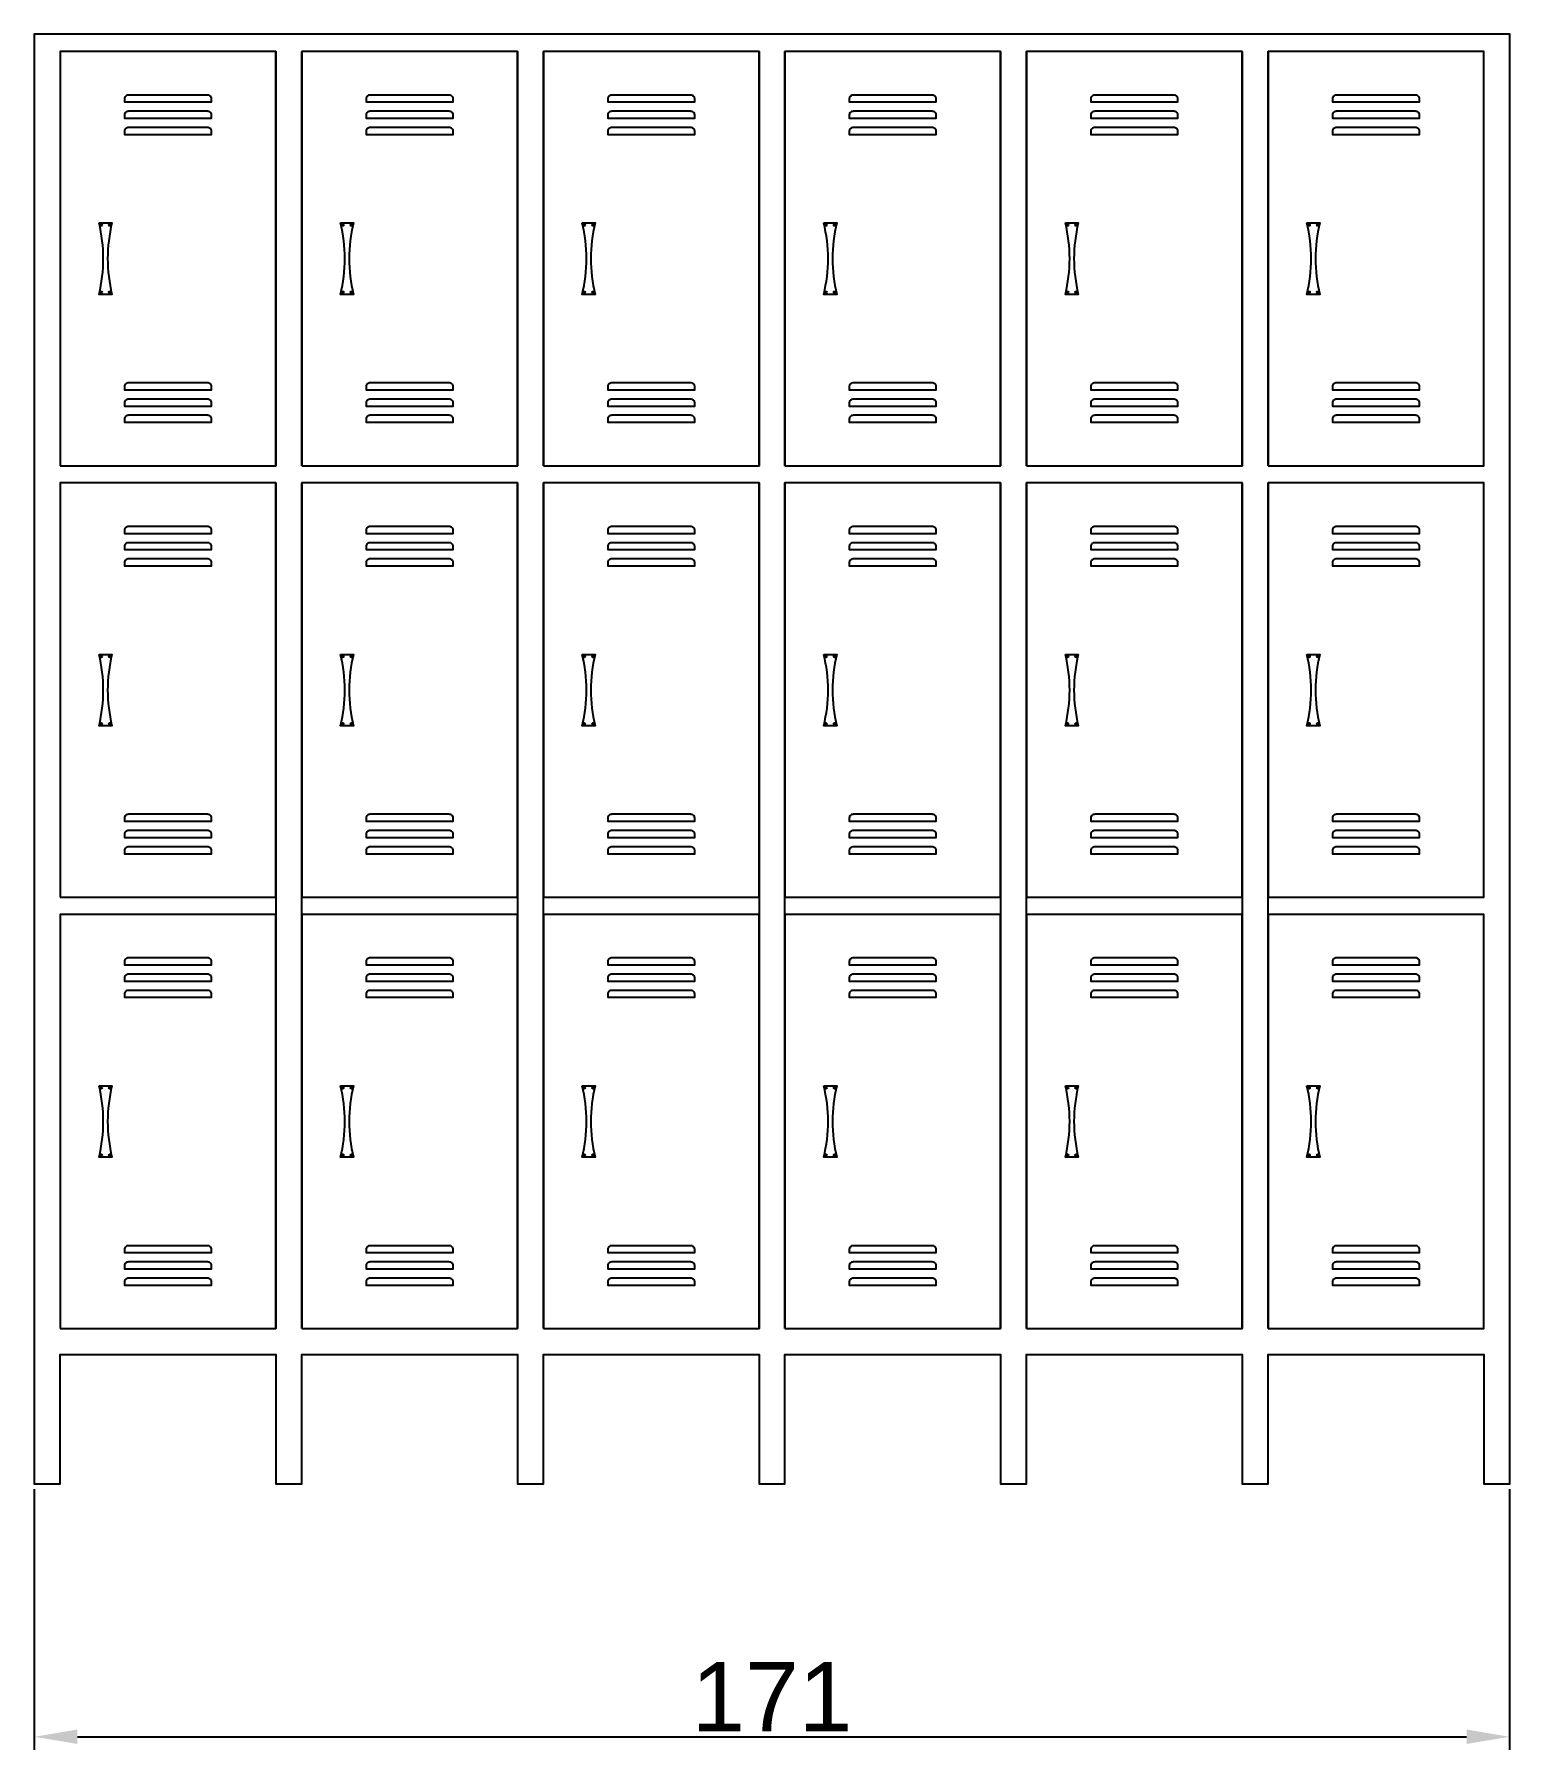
# Model space of a CAD drawing. Header units: millimetres. Extents: x 6614975 to 6624097, y 8742145 to 8746891.
# Drawn here: x 6617430.2 to 6617601.2, y 8742855.1 to 8743053.9 of the extents above; entities that cross this region are included whole.
import ezdxf

# ---------------------------------------------------------------- set-up
doc = ezdxf.new("R2010")
doc.units = ezdxf.units.MM
doc.styles.get("Standard").update_dxf_attribs({"font": 'arial.ttf'})
doc.dimstyles.new('ISO-25', dxfattribs={"dimtxt": 8, "dimasz": 5, "dimexe": 1.5, "dimexo": 0.625, "dimtad": 1, "dimtxsty": 'Standard', "dimcen": 2.5, "dimclrd": 1, "dimclre": 1, "dimclrt": 143, "dimadec": 0, "dimazin": 0, "dimtfac": 1, "dimtmove": 0, "dimatfit": 3, "dimfxl": 1, "dimarcsym": 0})

# ---------------------------------------------------------------- blocks, each defined once
blk = doc.blocks.new('*D146')
at = {"color": 1, "lineweight": -2, "transparency": 16777216}
for p, q in [((6617430.21, 8742885.23), (6617430.21, 8742855.05)), ((6617601.21, 8742885.23), (6617601.21, 8742855.05))]:
    blk.add_line(p, q, dxfattribs=at)
at = {"color": 1, "linetype": 'Continuous', "lineweight": -2, "transparency": 16777216}
blk.add_line((6617435.21, 8742856.55), (6617596.21, 8742856.55), dxfattribs=at)
at = {"color": 1, "transparency": 16777216}
for points in [[(6617435.21, 8742857.39), (6617435.21, 8742855.72), (6617430.21, 8742856.55)], [(6617596.21, 8742857.39), (6617596.21, 8742855.72), (6617601.21, 8742856.55)]]:
    blk.add_solid(points, dxfattribs=at)
at = {"layer": 'Defpoints', "color": 0, "transparency": 16777216}
for p in [(6617430.21, 8742885.86), (6617601.21, 8742885.86), (6617601.21, 8742856.55)]:
    blk.add_point(p, dxfattribs=at)
at = {"color": 143, "transparency": 16777216, "insert": (6617515.71, 8742861.2), "char_height": 8, "attachment_point": 5}
blk.add_mtext('171', dxfattribs=at)

msp = doc.modelspace()

# ---------------------------------------------------------------- linework, layer by layer
for p, q in [((6617437.864, 8743031.75), (6617438.064, 8743031.75)), ((6617437.964, 8743031.85), (6617437.964, 8743031.65)), ((6617438.864, 8743031.75), (6617439.064, 8743031.75)), ((6617438.964, 8743031.85), (6617438.964, 8743031.65)), ((6617465.864, 8743031.75), (6617466.064, 8743031.75)), ((6617465.964, 8743031.85), (6617465.964, 8743031.65)), ((6617466.864, 8743031.75), (6617467.064, 8743031.75)), ((6617466.964, 8743031.85), (6617466.964, 8743031.65)), ((6617493.864, 8743031.75), (6617494.064, 8743031.75)), ((6617493.964, 8743031.85), (6617493.964, 8743031.65)), ((6617494.864, 8743031.75), (6617495.064, 8743031.75)), ((6617494.964, 8743031.85), (6617494.964, 8743031.65)), ((6617521.864, 8743031.75), (6617522.064, 8743031.75)), ((6617521.964, 8743031.85), (6617521.964, 8743031.65)), ((6617522.864, 8743031.75), (6617523.064, 8743031.75)), ((6617522.964, 8743031.85), (6617522.964, 8743031.65)), ((6617549.864, 8743031.75), (6617550.064, 8743031.75)), ((6617549.964, 8743031.85), (6617549.964, 8743031.65)), ((6617550.864, 8743031.75), (6617551.064, 8743031.75)), ((6617550.964, 8743031.85), (6617550.964, 8743031.65)), ((6617577.864, 8743031.75), (6617578.064, 8743031.75)), ((6617577.964, 8743031.85), (6617577.964, 8743031.65)), ((6617578.864, 8743031.75), (6617579.064, 8743031.75)), ((6617578.964, 8743031.85), (6617578.964, 8743031.65)), ((6617437.864, 8743023.968), (6617438.064, 8743023.968)), ((6617437.964, 8743024.068), (6617437.964, 8743023.868)), ((6617438.864, 8743023.968), (6617439.064, 8743023.968)), ((6617438.964, 8743024.068), (6617438.964, 8743023.868)), ((6617465.864, 8743023.968), (6617466.064, 8743023.968)), ((6617465.964, 8743024.068), (6617465.964, 8743023.868)), ((6617466.864, 8743023.968), (6617467.064, 8743023.968)), ((6617466.964, 8743024.068), (6617466.964, 8743023.868)), ((6617493.864, 8743023.968), (6617494.064, 8743023.968)), ((6617493.964, 8743024.068), (6617493.964, 8743023.868)), ((6617494.864, 8743023.968), (6617495.064, 8743023.968)), ((6617494.964, 8743024.068), (6617494.964, 8743023.868)), ((6617521.864, 8743023.968), (6617522.064, 8743023.968)), ((6617521.964, 8743024.068), (6617521.964, 8743023.868)), ((6617522.864, 8743023.968), (6617523.064, 8743023.968)), ((6617522.964, 8743024.068), (6617522.964, 8743023.868)), ((6617549.864, 8743023.968), (6617550.064, 8743023.968)), ((6617549.964, 8743024.068), (6617549.964, 8743023.868)), ((6617550.864, 8743023.968), (6617551.064, 8743023.968)), ((6617550.964, 8743024.068), (6617550.964, 8743023.868)), ((6617577.864, 8743023.968), (6617578.064, 8743023.968)), ((6617577.964, 8743024.068), (6617577.964, 8743023.868)), ((6617578.864, 8743023.968), (6617579.064, 8743023.968)), ((6617578.964, 8743024.068), (6617578.964, 8743023.868)), ((6617437.864, 8742981.75), (6617438.064, 8742981.75)), ((6617437.964, 8742981.85), (6617437.964, 8742981.65)), ((6617438.864, 8742981.75), (6617439.064, 8742981.75)), ((6617438.964, 8742981.85), (6617438.964, 8742981.65)), ((6617465.864, 8742981.75), (6617466.064, 8742981.75)), ((6617465.964, 8742981.85), (6617465.964, 8742981.65)), ((6617466.864, 8742981.75), (6617467.064, 8742981.75)), ((6617466.964, 8742981.85), (6617466.964, 8742981.65)), ((6617493.864, 8742981.75), (6617494.064, 8742981.75)), ((6617493.964, 8742981.85), (6617493.964, 8742981.65)), ((6617494.864, 8742981.75), (6617495.064, 8742981.75)), ((6617494.964, 8742981.85), (6617494.964, 8742981.65)), ((6617521.864, 8742981.75), (6617522.064, 8742981.75)), ((6617521.964, 8742981.85), (6617521.964, 8742981.65)), ((6617522.864, 8742981.75), (6617523.064, 8742981.75)), ((6617522.964, 8742981.85), (6617522.964, 8742981.65)), ((6617549.864, 8742981.75), (6617550.064, 8742981.75)), ((6617549.964, 8742981.85), (6617549.964, 8742981.65)), ((6617550.864, 8742981.75), (6617551.064, 8742981.75)), ((6617550.964, 8742981.85), (6617550.964, 8742981.65)), ((6617577.864, 8742981.75), (6617578.064, 8742981.75)), ((6617577.964, 8742981.85), (6617577.964, 8742981.65)), ((6617578.864, 8742981.75), (6617579.064, 8742981.75)), ((6617578.964, 8742981.85), (6617578.964, 8742981.65)), ((6617437.864, 8742973.968), (6617438.064, 8742973.968)), ((6617437.964, 8742974.068), (6617437.964, 8742973.868)), ((6617438.864, 8742973.968), (6617439.064, 8742973.968)), ((6617438.964, 8742974.068), (6617438.964, 8742973.868)), ((6617465.864, 8742973.968), (6617466.064, 8742973.968)), ((6617465.964, 8742974.068), (6617465.964, 8742973.868)), ((6617466.864, 8742973.968), (6617467.064, 8742973.968)), ((6617466.964, 8742974.068), (6617466.964, 8742973.868)), ((6617493.864, 8742973.968), (6617494.064, 8742973.968)), ((6617493.964, 8742974.068), (6617493.964, 8742973.868)), ((6617494.864, 8742973.968), (6617495.064, 8742973.968)), ((6617494.964, 8742974.068), (6617494.964, 8742973.868)), ((6617521.864, 8742973.968), (6617522.064, 8742973.968)), ((6617521.964, 8742974.068), (6617521.964, 8742973.868)), ((6617522.864, 8742973.968), (6617523.064, 8742973.968)), ((6617522.964, 8742974.068), (6617522.964, 8742973.868)), ((6617549.864, 8742973.968), (6617550.064, 8742973.968)), ((6617549.964, 8742974.068), (6617549.964, 8742973.868)), ((6617550.864, 8742973.968), (6617551.064, 8742973.968)), ((6617550.964, 8742974.068), (6617550.964, 8742973.868)), ((6617577.864, 8742973.968), (6617578.064, 8742973.968)), ((6617577.964, 8742974.068), (6617577.964, 8742973.868)), ((6617578.864, 8742973.968), (6617579.064, 8742973.968)), ((6617578.964, 8742974.068), (6617578.964, 8742973.868)), ((6617437.864, 8742931.75), (6617438.064, 8742931.75)), ((6617437.964, 8742931.85), (6617437.964, 8742931.65)), ((6617438.864, 8742931.75), (6617439.064, 8742931.75)), ((6617438.964, 8742931.85), (6617438.964, 8742931.65)), ((6617465.864, 8742931.75), (6617466.064, 8742931.75)), ((6617465.964, 8742931.85), (6617465.964, 8742931.65)), ((6617466.864, 8742931.75), (6617467.064, 8742931.75)), ((6617466.964, 8742931.85), (6617466.964, 8742931.65)), ((6617493.864, 8742931.75), (6617494.064, 8742931.75)), ((6617493.964, 8742931.85), (6617493.964, 8742931.65)), ((6617494.864, 8742931.75), (6617495.064, 8742931.75)), ((6617494.964, 8742931.85), (6617494.964, 8742931.65)), ((6617521.864, 8742931.75), (6617522.064, 8742931.75)), ((6617521.964, 8742931.85), (6617521.964, 8742931.65)), ((6617522.864, 8742931.75), (6617523.064, 8742931.75)), ((6617522.964, 8742931.85), (6617522.964, 8742931.65)), ((6617549.864, 8742931.75), (6617550.064, 8742931.75)), ((6617549.964, 8742931.85), (6617549.964, 8742931.65)), ((6617550.864, 8742931.75), (6617551.064, 8742931.75)), ((6617550.964, 8742931.85), (6617550.964, 8742931.65)), ((6617577.864, 8742931.75), (6617578.064, 8742931.75)), ((6617577.964, 8742931.85), (6617577.964, 8742931.65)), ((6617578.864, 8742931.75), (6617579.064, 8742931.75)), ((6617578.964, 8742931.85), (6617578.964, 8742931.65)), ((6617437.864, 8742923.968), (6617438.064, 8742923.968)), ((6617437.964, 8742924.068), (6617437.964, 8742923.868)), ((6617438.864, 8742923.968), (6617439.064, 8742923.968)), ((6617438.964, 8742924.068), (6617438.964, 8742923.868)), ((6617465.864, 8742923.968), (6617466.064, 8742923.968)), ((6617465.964, 8742924.068), (6617465.964, 8742923.868)), ((6617466.864, 8742923.968), (6617467.064, 8742923.968)), ((6617466.964, 8742924.068), (6617466.964, 8742923.868)), ((6617493.864, 8742923.968), (6617494.064, 8742923.968)), ((6617493.964, 8742924.068), (6617493.964, 8742923.868)), ((6617494.864, 8742923.968), (6617495.064, 8742923.968)), ((6617494.964, 8742924.068), (6617494.964, 8742923.868)), ((6617521.864, 8742923.968), (6617522.064, 8742923.968)), ((6617521.964, 8742924.068), (6617521.964, 8742923.868)), ((6617522.864, 8742923.968), (6617523.064, 8742923.968)), ((6617522.964, 8742924.068), (6617522.964, 8742923.868)), ((6617549.864, 8742923.968), (6617550.064, 8742923.968)), ((6617549.964, 8742924.068), (6617549.964, 8742923.868)), ((6617550.864, 8742923.968), (6617551.064, 8742923.968)), ((6617550.964, 8742924.068), (6617550.964, 8742923.868)), ((6617577.864, 8742923.968), (6617578.064, 8742923.968)), ((6617577.964, 8742924.068), (6617577.964, 8742923.868)), ((6617578.864, 8742923.968), (6617579.064, 8742923.968)), ((6617578.964, 8742924.068), (6617578.964, 8742923.868))]:
    msp.add_line(p, q)
for points in [[(6617461.213, 8743053.859), (6617430.213, 8743053.859), (6617430.213, 8742885.859), (6617433.213, 8742885.859), (6617433.213, 8742900.859), (6617458.213, 8742900.859), (6617458.213, 8742885.859), (6617461.213, 8742885.859), (6617461.213, 8742900.859)], [(6617489.213, 8743053.859), (6617458.213, 8743053.859)], [(6617517.213, 8743053.859), (6617486.213, 8743053.859)], [(6617545.213, 8743053.859), (6617514.213, 8743053.859)], [(6617573.213, 8743053.859), (6617542.213, 8743053.859)], [(6617570.213, 8742900.859), (6617570.213, 8742885.859), (6617573.213, 8742885.859), (6617573.213, 8742900.859), (6617598.213, 8742900.859), (6617598.213, 8742885.859), (6617601.213, 8742885.859), (6617601.213, 8743053.859), (6617570.213, 8743053.859)], [(6617458.213, 8743051.859), (6617458.213, 8743003.859)], [(6617461.213, 8743003.859), (6617461.213, 8743051.859)], [(6617486.213, 8743051.859), (6617486.213, 8743003.859)], [(6617489.213, 8743003.859), (6617489.213, 8743051.859)], [(6617514.213, 8743051.859), (6617514.213, 8743003.859)], [(6617517.213, 8743003.859), (6617517.213, 8743051.859)], [(6617542.213, 8743051.859), (6617542.213, 8743003.859)], [(6617545.213, 8743003.859), (6617545.213, 8743051.859)], [(6617570.213, 8743051.859), (6617570.213, 8743003.859)], [(6617573.213, 8743003.859), (6617573.213, 8743051.859)], [(6617458.213, 8743001.859), (6617458.213, 8742903.859)], [(6617461.213, 8742903.859), (6617461.213, 8743001.859)], [(6617486.213, 8743001.859), (6617486.213, 8742903.859)], [(6617489.213, 8742903.859), (6617489.213, 8743001.859)], [(6617514.213, 8743001.859), (6617514.213, 8742903.859)], [(6617517.213, 8742903.859), (6617517.213, 8743001.859)], [(6617542.213, 8743001.859), (6617542.213, 8742903.859)], [(6617545.213, 8742903.859), (6617545.213, 8743001.859)], [(6617570.213, 8743001.859), (6617570.213, 8742903.859)], [(6617573.213, 8742903.859), (6617573.213, 8743001.859)], [(6617458.213, 8742900.859), (6617458.213, 8742885.859), (6617461.213, 8742885.859), (6617461.213, 8742900.859), (6617486.213, 8742900.859), (6617486.213, 8742885.859), (6617489.213, 8742885.859), (6617489.213, 8742900.859)], [(6617486.213, 8742900.859), (6617486.213, 8742885.859), (6617489.213, 8742885.859), (6617489.213, 8742900.859), (6617514.213, 8742900.859), (6617514.213, 8742885.859), (6617517.213, 8742885.859), (6617517.213, 8742900.859)], [(6617514.213, 8742900.859), (6617514.213, 8742885.859), (6617517.213, 8742885.859), (6617517.213, 8742900.859), (6617542.213, 8742900.859), (6617542.213, 8742885.859), (6617545.213, 8742885.859), (6617545.213, 8742900.859)], [(6617542.213, 8742900.859), (6617542.213, 8742885.859), (6617545.213, 8742885.859), (6617545.213, 8742900.859), (6617570.213, 8742900.859), (6617570.213, 8742885.859), (6617573.213, 8742885.859), (6617573.213, 8742900.859)]]:
    msp.add_lwpolyline(points)
for points in [[(6617433.213, 8743003.859), (6617458.213, 8743003.859), (6617458.213, 8743051.859), (6617433.213, 8743051.859)], [(6617461.213, 8743003.859), (6617486.213, 8743003.859), (6617486.213, 8743051.859), (6617461.213, 8743051.859)], [(6617489.213, 8743003.859), (6617514.213, 8743003.859), (6617514.213, 8743051.859), (6617489.213, 8743051.859)], [(6617517.213, 8743003.859), (6617542.213, 8743003.859), (6617542.213, 8743051.859), (6617517.213, 8743051.859)], [(6617545.213, 8743003.859), (6617570.213, 8743003.859), (6617570.213, 8743051.859), (6617545.213, 8743051.859)], [(6617573.213, 8743003.859), (6617598.213, 8743003.859), (6617598.213, 8743051.859), (6617573.213, 8743051.859)], [(6617433.213, 8742953.859), (6617458.213, 8742953.859), (6617458.213, 8743001.859), (6617433.213, 8743001.859)], [(6617461.213, 8742953.859), (6617486.213, 8742953.859), (6617486.213, 8743001.859), (6617461.213, 8743001.859)], [(6617489.213, 8742953.859), (6617514.213, 8742953.859), (6617514.213, 8743001.859), (6617489.213, 8743001.859)], [(6617517.213, 8742953.859), (6617542.213, 8742953.859), (6617542.213, 8743001.859), (6617517.213, 8743001.859)], [(6617545.213, 8742953.859), (6617570.213, 8742953.859), (6617570.213, 8743001.859), (6617545.213, 8743001.859)], [(6617573.213, 8742953.859), (6617598.213, 8742953.859), (6617598.213, 8743001.859), (6617573.213, 8743001.859)], [(6617433.213, 8742903.859), (6617458.213, 8742903.859), (6617458.213, 8742951.859), (6617433.213, 8742951.859)], [(6617461.213, 8742903.859), (6617486.213, 8742903.859), (6617486.213, 8742951.859), (6617461.213, 8742951.859)], [(6617489.213, 8742903.859), (6617514.213, 8742903.859), (6617514.213, 8742951.859), (6617489.213, 8742951.859)], [(6617517.213, 8742903.859), (6617542.213, 8742903.859), (6617542.213, 8742951.859), (6617517.213, 8742951.859)], [(6617545.213, 8742903.859), (6617570.213, 8742903.859), (6617570.213, 8742951.859), (6617545.213, 8742951.859)], [(6617573.213, 8742903.859), (6617598.213, 8742903.859), (6617598.213, 8742951.859), (6617573.213, 8742951.859)]]:
    msp.add_lwpolyline(points, close=True)
for points in [[(6617450.713, 8743046.419), (6617450.713, 8743045.978), (6617440.713, 8743045.978), (6617440.713, 8743046.419, -0.4142136), (6617441.154, 8743046.859), (6617450.273, 8743046.859, -0.4142136)], [(6617450.713, 8743044.538), (6617450.713, 8743044.097), (6617440.713, 8743044.097), (6617440.713, 8743044.538, -0.4142136), (6617441.154, 8743044.978), (6617450.273, 8743044.978, -0.4142136)], [(6617478.713, 8743046.419), (6617478.713, 8743045.978), (6617468.713, 8743045.978), (6617468.713, 8743046.419, -0.4142136), (6617469.154, 8743046.859), (6617478.273, 8743046.859, -0.4142136)], [(6617478.713, 8743044.538), (6617478.713, 8743044.097), (6617468.713, 8743044.097), (6617468.713, 8743044.538, -0.4142136), (6617469.154, 8743044.978), (6617478.273, 8743044.978, -0.4142136)], [(6617506.713, 8743046.419), (6617506.713, 8743045.978), (6617496.713, 8743045.978), (6617496.713, 8743046.419, -0.4142136), (6617497.154, 8743046.859), (6617506.273, 8743046.859, -0.4142136)], [(6617506.713, 8743044.538), (6617506.713, 8743044.097), (6617496.713, 8743044.097), (6617496.713, 8743044.538, -0.4142136), (6617497.154, 8743044.978), (6617506.273, 8743044.978, -0.4142136)], [(6617534.713, 8743046.419), (6617534.713, 8743045.978), (6617524.713, 8743045.978), (6617524.713, 8743046.419, -0.4142136), (6617525.154, 8743046.859), (6617534.273, 8743046.859, -0.4142136)], [(6617534.713, 8743044.538), (6617534.713, 8743044.097), (6617524.713, 8743044.097), (6617524.713, 8743044.538, -0.4142136), (6617525.154, 8743044.978), (6617534.273, 8743044.978, -0.4142136)], [(6617562.713, 8743046.419), (6617562.713, 8743045.978), (6617552.713, 8743045.978), (6617552.713, 8743046.419, -0.4142136), (6617553.154, 8743046.859), (6617562.273, 8743046.859, -0.4142136)], [(6617562.713, 8743044.538), (6617562.713, 8743044.097), (6617552.713, 8743044.097), (6617552.713, 8743044.538, -0.4142136), (6617553.154, 8743044.978), (6617562.273, 8743044.978, -0.4142136)], [(6617590.713, 8743046.419), (6617590.713, 8743045.978), (6617580.713, 8743045.978), (6617580.713, 8743046.419, -0.4142136), (6617581.154, 8743046.859), (6617590.273, 8743046.859, -0.4142136)], [(6617590.713, 8743044.538), (6617590.713, 8743044.097), (6617580.713, 8743044.097), (6617580.713, 8743044.538, -0.4142136), (6617581.154, 8743044.978), (6617590.273, 8743044.978, -0.4142136)], [(6617450.713, 8743042.657), (6617450.713, 8743042.216), (6617440.713, 8743042.216), (6617440.713, 8743042.657, -0.4142136), (6617441.154, 8743043.097), (6617450.273, 8743043.097, -0.4142136)], [(6617478.713, 8743042.657), (6617478.713, 8743042.216), (6617468.713, 8743042.216), (6617468.713, 8743042.657, -0.4142136), (6617469.154, 8743043.097), (6617478.273, 8743043.097, -0.4142136)], [(6617506.713, 8743042.657), (6617506.713, 8743042.216), (6617496.713, 8743042.216), (6617496.713, 8743042.657, -0.4142136), (6617497.154, 8743043.097), (6617506.273, 8743043.097, -0.4142136)], [(6617534.713, 8743042.657), (6617534.713, 8743042.216), (6617524.713, 8743042.216), (6617524.713, 8743042.657, -0.4142136), (6617525.154, 8743043.097), (6617534.273, 8743043.097, -0.4142136)], [(6617562.713, 8743042.657), (6617562.713, 8743042.216), (6617552.713, 8743042.216), (6617552.713, 8743042.657, -0.4142136), (6617553.154, 8743043.097), (6617562.273, 8743043.097, -0.4142136)], [(6617590.713, 8743042.657), (6617590.713, 8743042.216), (6617580.713, 8743042.216), (6617580.713, 8743042.657, -0.4142136), (6617581.154, 8743043.097), (6617590.273, 8743043.097, -0.4142136)], [(6617450.713, 8743013.062), (6617450.713, 8743012.621), (6617440.713, 8743012.621), (6617440.713, 8743013.062, -0.4142136), (6617441.154, 8743013.502), (6617450.273, 8743013.502, -0.4142136)], [(6617478.713, 8743013.062), (6617478.713, 8743012.621), (6617468.713, 8743012.621), (6617468.713, 8743013.062, -0.4142136), (6617469.154, 8743013.502), (6617478.273, 8743013.502, -0.4142136)], [(6617506.713, 8743013.062), (6617506.713, 8743012.621), (6617496.713, 8743012.621), (6617496.713, 8743013.062, -0.4142136), (6617497.154, 8743013.502), (6617506.273, 8743013.502, -0.4142136)], [(6617534.713, 8743013.062), (6617534.713, 8743012.621), (6617524.713, 8743012.621), (6617524.713, 8743013.062, -0.4142136), (6617525.154, 8743013.502), (6617534.273, 8743013.502, -0.4142136)], [(6617562.713, 8743013.062), (6617562.713, 8743012.621), (6617552.713, 8743012.621), (6617552.713, 8743013.062, -0.4142136), (6617553.154, 8743013.502), (6617562.273, 8743013.502, -0.4142136)], [(6617590.713, 8743013.062), (6617590.713, 8743012.621), (6617580.713, 8743012.621), (6617580.713, 8743013.062, -0.4142136), (6617581.154, 8743013.502), (6617590.273, 8743013.502, -0.4142136)], [(6617450.713, 8743011.181), (6617450.713, 8743010.74), (6617440.713, 8743010.74), (6617440.713, 8743011.181, -0.4142136), (6617441.154, 8743011.621), (6617450.273, 8743011.621, -0.4142136)], [(6617478.713, 8743011.181), (6617478.713, 8743010.74), (6617468.713, 8743010.74), (6617468.713, 8743011.181, -0.4142136), (6617469.154, 8743011.621), (6617478.273, 8743011.621, -0.4142136)], [(6617506.713, 8743011.181), (6617506.713, 8743010.74), (6617496.713, 8743010.74), (6617496.713, 8743011.181, -0.4142136), (6617497.154, 8743011.621), (6617506.273, 8743011.621, -0.4142136)], [(6617534.713, 8743011.181), (6617534.713, 8743010.74), (6617524.713, 8743010.74), (6617524.713, 8743011.181, -0.4142136), (6617525.154, 8743011.621), (6617534.273, 8743011.621, -0.4142136)], [(6617562.713, 8743011.181), (6617562.713, 8743010.74), (6617552.713, 8743010.74), (6617552.713, 8743011.181, -0.4142136), (6617553.154, 8743011.621), (6617562.273, 8743011.621, -0.4142136)], [(6617590.713, 8743011.181), (6617590.713, 8743010.74), (6617580.713, 8743010.74), (6617580.713, 8743011.181, -0.4142136), (6617581.154, 8743011.621), (6617590.273, 8743011.621, -0.4142136)], [(6617450.713, 8743009.3), (6617450.713, 8743008.859), (6617440.713, 8743008.859), (6617440.713, 8743009.3, -0.4142136), (6617441.154, 8743009.74), (6617450.273, 8743009.74, -0.4142136)], [(6617478.713, 8743009.3), (6617478.713, 8743008.859), (6617468.713, 8743008.859), (6617468.713, 8743009.3, -0.4142136), (6617469.154, 8743009.74), (6617478.273, 8743009.74, -0.4142136)], [(6617506.713, 8743009.3), (6617506.713, 8743008.859), (6617496.713, 8743008.859), (6617496.713, 8743009.3, -0.4142136), (6617497.154, 8743009.74), (6617506.273, 8743009.74, -0.4142136)], [(6617534.713, 8743009.3), (6617534.713, 8743008.859), (6617524.713, 8743008.859), (6617524.713, 8743009.3, -0.4142136), (6617525.154, 8743009.74), (6617534.273, 8743009.74, -0.4142136)], [(6617562.713, 8743009.3), (6617562.713, 8743008.859), (6617552.713, 8743008.859), (6617552.713, 8743009.3, -0.4142136), (6617553.154, 8743009.74), (6617562.273, 8743009.74, -0.4142136)], [(6617590.713, 8743009.3), (6617590.713, 8743008.859), (6617580.713, 8743008.859), (6617580.713, 8743009.3, -0.4142136), (6617581.154, 8743009.74), (6617590.273, 8743009.74, -0.4142136)], [(6617450.713, 8742996.419), (6617450.713, 8742995.978), (6617440.713, 8742995.978), (6617440.713, 8742996.419, -0.4142136), (6617441.154, 8742996.859), (6617450.273, 8742996.859, -0.4142136)], [(6617478.713, 8742996.419), (6617478.713, 8742995.978), (6617468.713, 8742995.978), (6617468.713, 8742996.419, -0.4142136), (6617469.154, 8742996.859), (6617478.273, 8742996.859, -0.4142136)], [(6617506.713, 8742996.419), (6617506.713, 8742995.978), (6617496.713, 8742995.978), (6617496.713, 8742996.419, -0.4142136), (6617497.154, 8742996.859), (6617506.273, 8742996.859, -0.4142136)], [(6617534.713, 8742996.419), (6617534.713, 8742995.978), (6617524.713, 8742995.978), (6617524.713, 8742996.419, -0.4142136), (6617525.154, 8742996.859), (6617534.273, 8742996.859, -0.4142136)], [(6617562.713, 8742996.419), (6617562.713, 8742995.978), (6617552.713, 8742995.978), (6617552.713, 8742996.419, -0.4142136), (6617553.154, 8742996.859), (6617562.273, 8742996.859, -0.4142136)], [(6617590.713, 8742996.419), (6617590.713, 8742995.978), (6617580.713, 8742995.978), (6617580.713, 8742996.419, -0.4142136), (6617581.154, 8742996.859), (6617590.273, 8742996.859, -0.4142136)], [(6617450.713, 8742994.538), (6617450.713, 8742994.097), (6617440.713, 8742994.097), (6617440.713, 8742994.538, -0.4142136), (6617441.154, 8742994.978), (6617450.273, 8742994.978, -0.4142136)], [(6617478.713, 8742994.538), (6617478.713, 8742994.097), (6617468.713, 8742994.097), (6617468.713, 8742994.538, -0.4142136), (6617469.154, 8742994.978), (6617478.273, 8742994.978, -0.4142136)], [(6617506.713, 8742994.538), (6617506.713, 8742994.097), (6617496.713, 8742994.097), (6617496.713, 8742994.538, -0.4142136), (6617497.154, 8742994.978), (6617506.273, 8742994.978, -0.4142136)], [(6617534.713, 8742994.538), (6617534.713, 8742994.097), (6617524.713, 8742994.097), (6617524.713, 8742994.538, -0.4142136), (6617525.154, 8742994.978), (6617534.273, 8742994.978, -0.4142136)], [(6617562.713, 8742994.538), (6617562.713, 8742994.097), (6617552.713, 8742994.097), (6617552.713, 8742994.538, -0.4142136), (6617553.154, 8742994.978), (6617562.273, 8742994.978, -0.4142136)], [(6617590.713, 8742994.538), (6617590.713, 8742994.097), (6617580.713, 8742994.097), (6617580.713, 8742994.538, -0.4142136), (6617581.154, 8742994.978), (6617590.273, 8742994.978, -0.4142136)], [(6617450.713, 8742992.657), (6617450.713, 8742992.216), (6617440.713, 8742992.216), (6617440.713, 8742992.657, -0.4142136), (6617441.154, 8742993.097), (6617450.273, 8742993.097, -0.4142136)], [(6617478.713, 8742992.657), (6617478.713, 8742992.216), (6617468.713, 8742992.216), (6617468.713, 8742992.657, -0.4142136), (6617469.154, 8742993.097), (6617478.273, 8742993.097, -0.4142136)], [(6617506.713, 8742992.657), (6617506.713, 8742992.216), (6617496.713, 8742992.216), (6617496.713, 8742992.657, -0.4142136), (6617497.154, 8742993.097), (6617506.273, 8742993.097, -0.4142136)], [(6617534.713, 8742992.657), (6617534.713, 8742992.216), (6617524.713, 8742992.216), (6617524.713, 8742992.657, -0.4142136), (6617525.154, 8742993.097), (6617534.273, 8742993.097, -0.4142136)], [(6617562.713, 8742992.657), (6617562.713, 8742992.216), (6617552.713, 8742992.216), (6617552.713, 8742992.657, -0.4142136), (6617553.154, 8742993.097), (6617562.273, 8742993.097, -0.4142136)], [(6617590.713, 8742992.657), (6617590.713, 8742992.216), (6617580.713, 8742992.216), (6617580.713, 8742992.657, -0.4142136), (6617581.154, 8742993.097), (6617590.273, 8742993.097, -0.4142136)], [(6617450.713, 8742963.062), (6617450.713, 8742962.621), (6617440.713, 8742962.621), (6617440.713, 8742963.062, -0.4142136), (6617441.154, 8742963.502), (6617450.273, 8742963.502, -0.4142136)], [(6617478.713, 8742963.062), (6617478.713, 8742962.621), (6617468.713, 8742962.621), (6617468.713, 8742963.062, -0.4142136), (6617469.154, 8742963.502), (6617478.273, 8742963.502, -0.4142136)], [(6617506.713, 8742963.062), (6617506.713, 8742962.621), (6617496.713, 8742962.621), (6617496.713, 8742963.062, -0.4142136), (6617497.154, 8742963.502), (6617506.273, 8742963.502, -0.4142136)], [(6617534.713, 8742963.062), (6617534.713, 8742962.621), (6617524.713, 8742962.621), (6617524.713, 8742963.062, -0.4142136), (6617525.154, 8742963.502), (6617534.273, 8742963.502, -0.4142136)], [(6617562.713, 8742963.062), (6617562.713, 8742962.621), (6617552.713, 8742962.621), (6617552.713, 8742963.062, -0.4142136), (6617553.154, 8742963.502), (6617562.273, 8742963.502, -0.4142136)], [(6617590.713, 8742963.062), (6617590.713, 8742962.621), (6617580.713, 8742962.621), (6617580.713, 8742963.062, -0.4142136), (6617581.154, 8742963.502), (6617590.273, 8742963.502, -0.4142136)], [(6617450.713, 8742961.181), (6617450.713, 8742960.74), (6617440.713, 8742960.74), (6617440.713, 8742961.181, -0.4142136), (6617441.154, 8742961.621), (6617450.273, 8742961.621, -0.4142136)], [(6617478.713, 8742961.181), (6617478.713, 8742960.74), (6617468.713, 8742960.74), (6617468.713, 8742961.181, -0.4142136), (6617469.154, 8742961.621), (6617478.273, 8742961.621, -0.4142136)], [(6617506.713, 8742961.181), (6617506.713, 8742960.74), (6617496.713, 8742960.74), (6617496.713, 8742961.181, -0.4142136), (6617497.154, 8742961.621), (6617506.273, 8742961.621, -0.4142136)], [(6617534.713, 8742961.181), (6617534.713, 8742960.74), (6617524.713, 8742960.74), (6617524.713, 8742961.181, -0.4142136), (6617525.154, 8742961.621), (6617534.273, 8742961.621, -0.4142136)], [(6617562.713, 8742961.181), (6617562.713, 8742960.74), (6617552.713, 8742960.74), (6617552.713, 8742961.181, -0.4142136), (6617553.154, 8742961.621), (6617562.273, 8742961.621, -0.4142136)], [(6617590.713, 8742961.181), (6617590.713, 8742960.74), (6617580.713, 8742960.74), (6617580.713, 8742961.181, -0.4142136), (6617581.154, 8742961.621), (6617590.273, 8742961.621, -0.4142136)], [(6617450.713, 8742959.3), (6617450.713, 8742958.859), (6617440.713, 8742958.859), (6617440.713, 8742959.3, -0.4142136), (6617441.154, 8742959.74), (6617450.273, 8742959.74, -0.4142136)], [(6617478.713, 8742959.3), (6617478.713, 8742958.859), (6617468.713, 8742958.859), (6617468.713, 8742959.3, -0.4142136), (6617469.154, 8742959.74), (6617478.273, 8742959.74, -0.4142136)], [(6617506.713, 8742959.3), (6617506.713, 8742958.859), (6617496.713, 8742958.859), (6617496.713, 8742959.3, -0.4142136), (6617497.154, 8742959.74), (6617506.273, 8742959.74, -0.4142136)], [(6617534.713, 8742959.3), (6617534.713, 8742958.859), (6617524.713, 8742958.859), (6617524.713, 8742959.3, -0.4142136), (6617525.154, 8742959.74), (6617534.273, 8742959.74, -0.4142136)], [(6617562.713, 8742959.3), (6617562.713, 8742958.859), (6617552.713, 8742958.859), (6617552.713, 8742959.3, -0.4142136), (6617553.154, 8742959.74), (6617562.273, 8742959.74, -0.4142136)], [(6617590.713, 8742959.3), (6617590.713, 8742958.859), (6617580.713, 8742958.859), (6617580.713, 8742959.3, -0.4142136), (6617581.154, 8742959.74), (6617590.273, 8742959.74, -0.4142136)], [(6617450.713, 8742946.419), (6617450.713, 8742945.978), (6617440.713, 8742945.978), (6617440.713, 8742946.419, -0.4142136), (6617441.154, 8742946.859), (6617450.273, 8742946.859, -0.4142136)], [(6617478.713, 8742946.419), (6617478.713, 8742945.978), (6617468.713, 8742945.978), (6617468.713, 8742946.419, -0.4142136), (6617469.154, 8742946.859), (6617478.273, 8742946.859, -0.4142136)], [(6617506.713, 8742946.419), (6617506.713, 8742945.978), (6617496.713, 8742945.978), (6617496.713, 8742946.419, -0.4142136), (6617497.154, 8742946.859), (6617506.273, 8742946.859, -0.4142136)], [(6617534.713, 8742946.419), (6617534.713, 8742945.978), (6617524.713, 8742945.978), (6617524.713, 8742946.419, -0.4142136), (6617525.154, 8742946.859), (6617534.273, 8742946.859, -0.4142136)], [(6617562.713, 8742946.419), (6617562.713, 8742945.978), (6617552.713, 8742945.978), (6617552.713, 8742946.419, -0.4142136), (6617553.154, 8742946.859), (6617562.273, 8742946.859, -0.4142136)], [(6617590.713, 8742946.419), (6617590.713, 8742945.978), (6617580.713, 8742945.978), (6617580.713, 8742946.419, -0.4142136), (6617581.154, 8742946.859), (6617590.273, 8742946.859, -0.4142136)], [(6617450.713, 8742944.538), (6617450.713, 8742944.097), (6617440.713, 8742944.097), (6617440.713, 8742944.538, -0.4142136), (6617441.154, 8742944.978), (6617450.273, 8742944.978, -0.4142136)], [(6617478.713, 8742944.538), (6617478.713, 8742944.097), (6617468.713, 8742944.097), (6617468.713, 8742944.538, -0.4142136), (6617469.154, 8742944.978), (6617478.273, 8742944.978, -0.4142136)], [(6617506.713, 8742944.538), (6617506.713, 8742944.097), (6617496.713, 8742944.097), (6617496.713, 8742944.538, -0.4142136), (6617497.154, 8742944.978), (6617506.273, 8742944.978, -0.4142136)], [(6617534.713, 8742944.538), (6617534.713, 8742944.097), (6617524.713, 8742944.097), (6617524.713, 8742944.538, -0.4142136), (6617525.154, 8742944.978), (6617534.273, 8742944.978, -0.4142136)], [(6617562.713, 8742944.538), (6617562.713, 8742944.097), (6617552.713, 8742944.097), (6617552.713, 8742944.538, -0.4142136), (6617553.154, 8742944.978), (6617562.273, 8742944.978, -0.4142136)], [(6617590.713, 8742944.538), (6617590.713, 8742944.097), (6617580.713, 8742944.097), (6617580.713, 8742944.538, -0.4142136), (6617581.154, 8742944.978), (6617590.273, 8742944.978, -0.4142136)], [(6617450.713, 8742942.657), (6617450.713, 8742942.216), (6617440.713, 8742942.216), (6617440.713, 8742942.657, -0.4142136), (6617441.154, 8742943.097), (6617450.273, 8742943.097, -0.4142136)], [(6617478.713, 8742942.657), (6617478.713, 8742942.216), (6617468.713, 8742942.216), (6617468.713, 8742942.657, -0.4142136), (6617469.154, 8742943.097), (6617478.273, 8742943.097, -0.4142136)], [(6617506.713, 8742942.657), (6617506.713, 8742942.216), (6617496.713, 8742942.216), (6617496.713, 8742942.657, -0.4142136), (6617497.154, 8742943.097), (6617506.273, 8742943.097, -0.4142136)], [(6617534.713, 8742942.657), (6617534.713, 8742942.216), (6617524.713, 8742942.216), (6617524.713, 8742942.657, -0.4142136), (6617525.154, 8742943.097), (6617534.273, 8742943.097, -0.4142136)], [(6617562.713, 8742942.657), (6617562.713, 8742942.216), (6617552.713, 8742942.216), (6617552.713, 8742942.657, -0.4142136), (6617553.154, 8742943.097), (6617562.273, 8742943.097, -0.4142136)], [(6617590.713, 8742942.657), (6617590.713, 8742942.216), (6617580.713, 8742942.216), (6617580.713, 8742942.657, -0.4142136), (6617581.154, 8742943.097), (6617590.273, 8742943.097, -0.4142136)], [(6617450.713, 8742913.062), (6617450.713, 8742912.621), (6617440.713, 8742912.621), (6617440.713, 8742913.062, -0.4142136), (6617441.154, 8742913.502), (6617450.273, 8742913.502, -0.4142136)], [(6617478.713, 8742913.062), (6617478.713, 8742912.621), (6617468.713, 8742912.621), (6617468.713, 8742913.062, -0.4142136), (6617469.154, 8742913.502), (6617478.273, 8742913.502, -0.4142136)], [(6617506.713, 8742913.062), (6617506.713, 8742912.621), (6617496.713, 8742912.621), (6617496.713, 8742913.062, -0.4142136), (6617497.154, 8742913.502), (6617506.273, 8742913.502, -0.4142136)], [(6617534.713, 8742913.062), (6617534.713, 8742912.621), (6617524.713, 8742912.621), (6617524.713, 8742913.062, -0.4142136), (6617525.154, 8742913.502), (6617534.273, 8742913.502, -0.4142136)], [(6617562.713, 8742913.062), (6617562.713, 8742912.621), (6617552.713, 8742912.621), (6617552.713, 8742913.062, -0.4142136), (6617553.154, 8742913.502), (6617562.273, 8742913.502, -0.4142136)], [(6617590.713, 8742913.062), (6617590.713, 8742912.621), (6617580.713, 8742912.621), (6617580.713, 8742913.062, -0.4142136), (6617581.154, 8742913.502), (6617590.273, 8742913.502, -0.4142136)], [(6617450.713, 8742911.181), (6617450.713, 8742910.74), (6617440.713, 8742910.74), (6617440.713, 8742911.181, -0.4142136), (6617441.154, 8742911.621), (6617450.273, 8742911.621, -0.4142136)], [(6617450.713, 8742909.3), (6617450.713, 8742908.859), (6617440.713, 8742908.859), (6617440.713, 8742909.3, -0.4142136), (6617441.154, 8742909.74), (6617450.273, 8742909.74, -0.4142136)], [(6617478.713, 8742911.181), (6617478.713, 8742910.74), (6617468.713, 8742910.74), (6617468.713, 8742911.181, -0.4142136), (6617469.154, 8742911.621), (6617478.273, 8742911.621, -0.4142136)], [(6617478.713, 8742909.3), (6617478.713, 8742908.859), (6617468.713, 8742908.859), (6617468.713, 8742909.3, -0.4142136), (6617469.154, 8742909.74), (6617478.273, 8742909.74, -0.4142136)], [(6617506.713, 8742911.181), (6617506.713, 8742910.74), (6617496.713, 8742910.74), (6617496.713, 8742911.181, -0.4142136), (6617497.154, 8742911.621), (6617506.273, 8742911.621, -0.4142136)], [(6617506.713, 8742909.3), (6617506.713, 8742908.859), (6617496.713, 8742908.859), (6617496.713, 8742909.3, -0.4142136), (6617497.154, 8742909.74), (6617506.273, 8742909.74, -0.4142136)], [(6617534.713, 8742911.181), (6617534.713, 8742910.74), (6617524.713, 8742910.74), (6617524.713, 8742911.181, -0.4142136), (6617525.154, 8742911.621), (6617534.273, 8742911.621, -0.4142136)], [(6617534.713, 8742909.3), (6617534.713, 8742908.859), (6617524.713, 8742908.859), (6617524.713, 8742909.3, -0.4142136), (6617525.154, 8742909.74), (6617534.273, 8742909.74, -0.4142136)], [(6617562.713, 8742911.181), (6617562.713, 8742910.74), (6617552.713, 8742910.74), (6617552.713, 8742911.181, -0.4142136), (6617553.154, 8742911.621), (6617562.273, 8742911.621, -0.4142136)], [(6617562.713, 8742909.3), (6617562.713, 8742908.859), (6617552.713, 8742908.859), (6617552.713, 8742909.3, -0.4142136), (6617553.154, 8742909.74), (6617562.273, 8742909.74, -0.4142136)], [(6617590.713, 8742911.181), (6617590.713, 8742910.74), (6617580.713, 8742910.74), (6617580.713, 8742911.181, -0.4142136), (6617581.154, 8742911.621), (6617590.273, 8742911.621, -0.4142136)], [(6617590.713, 8742909.3), (6617590.713, 8742908.859), (6617580.713, 8742908.859), (6617580.713, 8742909.3, -0.4142136), (6617581.154, 8742909.74), (6617590.273, 8742909.74, -0.4142136)]]:
    msp.add_lwpolyline(points, format="xyb", close=True)
for points in [[(6617437.714, 8743032), (6617439.214, 8743032, 0.1207012), (6617439.214, 8743023.718), (6617437.714, 8743023.718, 0.120703), (6617437.714, 8743032)], [(6617465.714, 8743032), (6617467.214, 8743032, 0.1207012), (6617467.214, 8743023.718), (6617465.714, 8743023.718, 0.120703), (6617465.714, 8743032)], [(6617493.714, 8743032), (6617495.214, 8743032, 0.1207012), (6617495.214, 8743023.718), (6617493.714, 8743023.718, 0.120703), (6617493.714, 8743032)], [(6617521.714, 8743032), (6617523.214, 8743032, 0.1207012), (6617523.214, 8743023.718), (6617521.714, 8743023.718, 0.120703), (6617521.714, 8743032)], [(6617549.714, 8743032), (6617551.214, 8743032, 0.1207012), (6617551.214, 8743023.718), (6617549.714, 8743023.718, 0.120703), (6617549.714, 8743032)], [(6617577.714, 8743032), (6617579.214, 8743032, 0.1207012), (6617579.214, 8743023.718), (6617577.714, 8743023.718, 0.120703), (6617577.714, 8743032)], [(6617437.714, 8742982), (6617439.214, 8742982, 0.1207012), (6617439.214, 8742973.718), (6617437.714, 8742973.718, 0.120703), (6617437.714, 8742982)], [(6617465.714, 8742982), (6617467.214, 8742982, 0.1207012), (6617467.214, 8742973.718), (6617465.714, 8742973.718, 0.120703), (6617465.714, 8742982)], [(6617493.714, 8742982), (6617495.214, 8742982, 0.1207012), (6617495.214, 8742973.718), (6617493.714, 8742973.718, 0.120703), (6617493.714, 8742982)], [(6617521.714, 8742982), (6617523.214, 8742982, 0.1207012), (6617523.214, 8742973.718), (6617521.714, 8742973.718, 0.120703), (6617521.714, 8742982)], [(6617549.714, 8742982), (6617551.214, 8742982, 0.1207012), (6617551.214, 8742973.718), (6617549.714, 8742973.718, 0.120703), (6617549.714, 8742982)], [(6617577.714, 8742982), (6617579.214, 8742982, 0.1207012), (6617579.214, 8742973.718), (6617577.714, 8742973.718, 0.120703), (6617577.714, 8742982)], [(6617437.714, 8742932), (6617439.214, 8742932, 0.1207012), (6617439.214, 8742923.718), (6617437.714, 8742923.718, 0.120703), (6617437.714, 8742932)], [(6617465.714, 8742932), (6617467.214, 8742932, 0.1207012), (6617467.214, 8742923.718), (6617465.714, 8742923.718, 0.120703), (6617465.714, 8742932)], [(6617493.714, 8742932), (6617495.214, 8742932, 0.1207012), (6617495.214, 8742923.718), (6617493.714, 8742923.718, 0.120703), (6617493.714, 8742932)], [(6617521.714, 8742932), (6617523.214, 8742932, 0.1207012), (6617523.214, 8742923.718), (6617521.714, 8742923.718, 0.120703), (6617521.714, 8742932)], [(6617549.714, 8742932), (6617551.214, 8742932, 0.1207012), (6617551.214, 8742923.718), (6617549.714, 8742923.718, 0.120703), (6617549.714, 8742932)], [(6617577.714, 8742932), (6617579.214, 8742932, 0.1207012), (6617579.214, 8742923.718), (6617577.714, 8742923.718, 0.120703), (6617577.714, 8742932)]]:
    msp.add_lwpolyline(points, format="xyb")
for centre in [(6617437.964, 8743031.75), (6617438.964, 8743031.75), (6617465.964, 8743031.75), (6617466.964, 8743031.75), (6617493.964, 8743031.75), (6617494.964, 8743031.75), (6617521.964, 8743031.75), (6617522.964, 8743031.75), (6617549.964, 8743031.75), (6617550.964, 8743031.75), (6617577.964, 8743031.75), (6617578.964, 8743031.75), (6617437.964, 8743023.968), (6617438.964, 8743023.968), (6617465.964, 8743023.968), (6617466.964, 8743023.968), (6617493.964, 8743023.968), (6617494.964, 8743023.968), (6617521.964, 8743023.968), (6617522.964, 8743023.968), (6617549.964, 8743023.968), (6617550.964, 8743023.968), (6617577.964, 8743023.968), (6617578.964, 8743023.968), (6617437.964, 8742981.75), (6617438.964, 8742981.75), (6617465.964, 8742981.75), (6617466.964, 8742981.75), (6617493.964, 8742981.75), (6617494.964, 8742981.75), (6617521.964, 8742981.75), (6617522.964, 8742981.75), (6617549.964, 8742981.75), (6617550.964, 8742981.75), (6617577.964, 8742981.75), (6617578.964, 8742981.75), (6617437.964, 8742973.968), (6617438.964, 8742973.968), (6617465.964, 8742973.968), (6617466.964, 8742973.968), (6617493.964, 8742973.968), (6617494.964, 8742973.968), (6617521.964, 8742973.968), (6617522.964, 8742973.968), (6617549.964, 8742973.968), (6617550.964, 8742973.968), (6617577.964, 8742973.968), (6617578.964, 8742973.968), (6617437.964, 8742931.75), (6617438.964, 8742931.75), (6617465.964, 8742931.75), (6617466.964, 8742931.75), (6617493.964, 8742931.75), (6617494.964, 8742931.75), (6617521.964, 8742931.75), (6617522.964, 8742931.75), (6617549.964, 8742931.75), (6617550.964, 8742931.75), (6617577.964, 8742931.75), (6617578.964, 8742931.75), (6617437.964, 8742923.968), (6617438.964, 8742923.968), (6617465.964, 8742923.968), (6617466.964, 8742923.968), (6617493.964, 8742923.968), (6617494.964, 8742923.968), (6617521.964, 8742923.968), (6617522.964, 8742923.968), (6617549.964, 8742923.968), (6617550.964, 8742923.968), (6617577.964, 8742923.968), (6617578.964, 8742923.968)]:
    msp.add_circle(centre, 0.1)

# ---------------------------------------------------------------- dimensions: what is measured, and where the dimension line sits
dim = msp.add_linear_dim(base=(6617601.213, 8742856.554), p1=(6617430.213, 8742885.859), p2=(6617601.213, 8742885.859), dimstyle='ISO-25')
dim.commit()
dim.dimension.update_dxf_attribs({"geometry": '*D146', "text_midpoint": (6617515.713, 8742861.195)})

doc.saveas('drawing.dxf')
